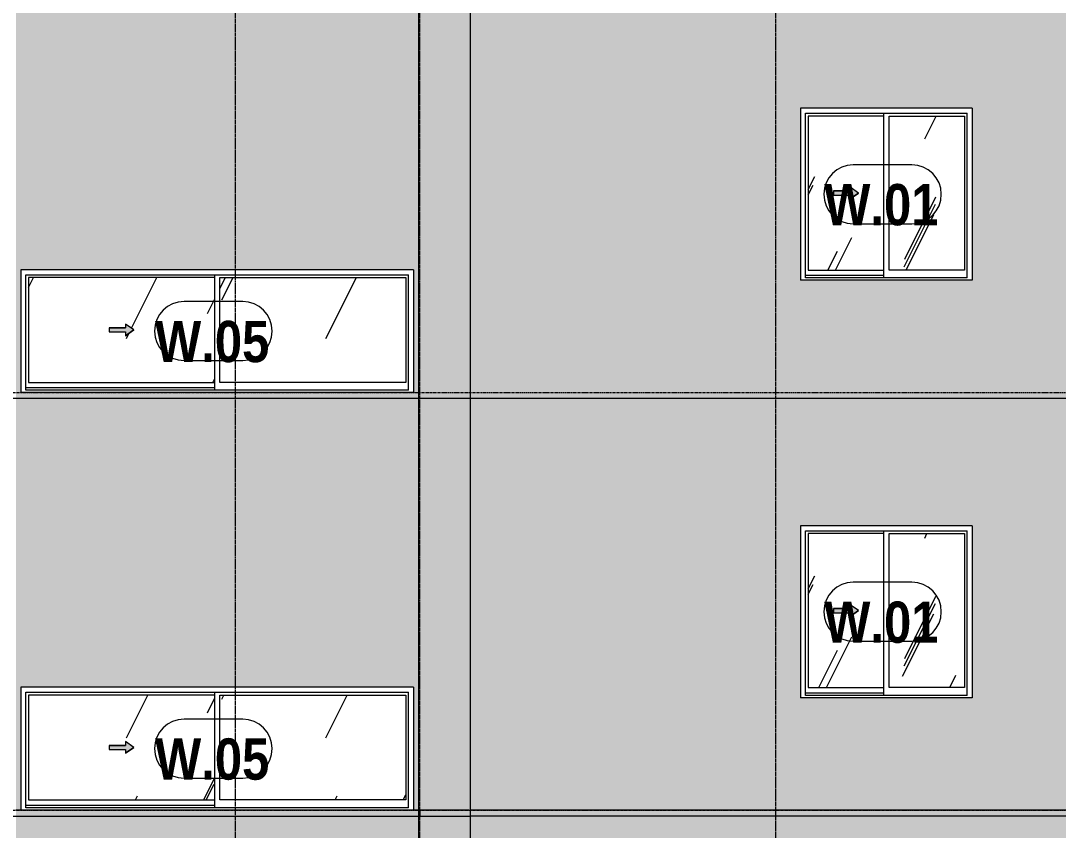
# Model space of a CAD drawing. Header units: millimetres. Extents: x -134153 to 99383, y -5233 to 35400.
# Drawn here: x -118203 to -109753, y 5435 to 12027 of the extents above; entities that cross this region are included whole.
import ezdxf

# ---------------------------------------------------------------- set-up
doc = ezdxf.new("R2010")
doc.units = ezdxf.units.MM
for name, pattern in [('1 NÉT CALL OUT', [6, 3, -3]), ('Centre', [31.75, 6.35, -4.7625, 15.875, -4.7625]), ('Grid Line', [22.225, 12.7, -3.175, 3.175, -3.175])]:
    doc.linetypes.add(name, pattern=pattern)
for name, color, linetype, lineweight in [('A-DETL-GENF', 92, 'Continuous', 9), ('A-DETL-GENF-1', 92, '1 NÉT CALL OUT', 9), ('A-FLOR-LEVL-2', 51, 'Centre', 9), ('A-GLAZ', 151, 'Continuous', 9), ('A-GLAZ-3', 7, '1 NÉT CALL OUT', 9), ('A-GLAZ-IDEN', 152, 'Continuous', 9), ('A-WALL', 113, 'Continuous', 9), ('A-WALL-PATT-2', 111, 'Continuous', 5), ('I-WALL', 2, 'Continuous', 9), ('S-GRID-1', 1, 'Grid Line', 9)]:
    doc.layers.add(name, color=color, linetype=linetype, lineweight=lineweight)
doc.styles.add('Arial_B_1', font='arialbd_0.ttf', dxfattribs={"width": 0.85, "height": 336})
pattern_1 = [(63.435, (-79954.8, 1311.3), (-0.002, 1625.6), [567.96, -3066.99]), (63.435, (-81580.4, 1311.3), (-0.002, 1625.6), [567.96, -3066.99]), (63.435, (-79176.65, 1625.35), (-0.002, 1625.6), [567.96, -3066.99]), (63.435, (-80802.25, 1625.35), (-0.002, 1625.6), [567.96, -3066.99]), (63.435, (-79294.4, 1514.5), (-0.002, 1625.6), [567.96, -3066.99]), (63.435, (-80920, 1514.5), (-0.002, 1625.6), [567.96, -3066.99]), (63.435, (-79414.5, 2149.4), (-0.002, 1625.6), [276.055, -3358.896]), (63.435, (-81040.1, 2149.4), (-0.002, 1625.6), [276.055, -3358.896]), (63.435, (-79493, 2051.15), (-0.002, 1625.6), [567.96, -3066.99]), (63.435, (-81118.6, 2051.15), (-0.002, 1625.6), [567.96, -3066.99]), (63.435, (-79479.15, 2121.7), (-0.002, 1625.6), [567.96, -3066.99]), (63.435, (-81104.76, 2121.7), (-0.002, 1625.6), [567.96, -3066.99]), (63.435, (-80135, 1812.2), (-0.002, 1625.6), [567.96, -3066.99]), (63.435, (-81760.6, 1812.2), (-0.002, 1625.6), [567.96, -3066.99]), (63.435, (-80121.15, 1895.35), (-0.002, 1625.6), [567.96, -3066.99]), (63.435, (-81746.75, 1895.35), (-0.002, 1625.6), [567.96, -3066.99]), (63.435, (-80117.4, 1955.3), (-0.002, 1625.6), [567.96, -3066.99]), (63.435, (-81743, 1955.3), (-0.002, 1625.6), [567.96, -3066.99])]

# ---------------------------------------------------------------- blocks, each defined once
blk = doc.blocks.new('1_FAMILY RVT - W01-WxH 1400x1400xmm-V11-TKCS_MẶT ĐỨNG HƯỚNG BẮC')
at = {"layer": 'A-DETL-GENF-1'}
blk.add_hatch(color=256, dxfattribs=at).paths.add_polyline_path([(-111448, 10576.5), (-111380.3, 10623.9), (-111448, 10671.4), (-111448, 10640.9), (-111583.5, 10640.9), (-111583.5, 10607), (-111448, 10607)])
at = {"layer": 'A-GLAZ'}
h = blk.add_hatch(dxfattribs=at)
h.set_pattern_fill('FP_1', color=256, style=0, pattern_type=2)
h.set_pattern_definition(pattern_1)
h.paths.add_polyline_path([(-111789, 9997), (-111174.7, 9997), (-111174.7, 11250.9), (-111789, 11250.9), (-111789, 10607)])
h.paths.add_polyline_path([(-111448, 10576.5), (-111448, 10607), (-111583.5, 10607), (-111583.5, 10640.9), (-111448, 10640.9), (-111448, 10671.4), (-111380.3, 10623.9), (-111404.4, 10607)])
h = blk.add_hatch(dxfattribs=at)
h.set_pattern_fill('FP_1', color=256, style=0, pattern_type=2)
h.set_pattern_definition(pattern_1)
h.paths.add_polyline_path([(-110516, 9997), (-110516, 11250.9), (-111130.3, 11250.9), (-111130.3, 9997), (-110734.8, 9997)])
at = {"layer": 'A-DETL-GENF'}
for p, q in [((-111448, 10671.4), (-111448, 10640.9)), ((-111380.3, 10623.9), (-111448, 10671.4)), ((-111380.3, 10623.9), (-111448, 10671.4)), ((-111448, 10671.4), (-111448, 10640.9)), ((-111583.5, 10640.9), (-111583.5, 10607)), ((-111583.5, 10640.9), (-111448, 10640.9)), ((-111448, 10640.9), (-111583.5, 10640.9)), ((-111583.5, 10640.9), (-111583.5, 10607)), ((-111583.5, 10607), (-111448, 10607)), ((-111583.5, 10607), (-111448, 10607)), ((-111380.3, 10623.9), (-111448, 10576.5)), ((-111448, 10576.5), (-111380.3, 10623.9)), ((-111448, 10607), (-111448, 10576.5)), ((-111448, 10607), (-111448, 10576.5))]:
    blk.add_line(p, q, dxfattribs=at)
at = {"layer": 'A-GLAZ'}
for p, q in [((-110452.5, 11314.4), (-111852.5, 11314.4)), ((-111852.5, 11314.4), (-111852.5, 9914.4)), ((-111811.6, 11273.5), (-110493.4, 11273.5)), ((-111811.6, 9933.5), (-111811.6, 11273.5)), ((-111789, 11250.9), (-111789, 9997)), ((-111174.7, 11250.9), (-111789, 11250.9)), ((-111174.7, 11273.5), (-111174.7, 9933.5)), ((-111130.3, 9997), (-111130.3, 11250.9)), ((-111130.3, 11250.9), (-110516, 11250.9)), ((-110516, 11250.9), (-110516, 9997)), ((-110493.4, 9933.5), (-110493.4, 11273.5)), ((-110452.5, 11314.4), (-110452.5, 9914.4)), ((-111789, 9997), (-111174.7, 9997)), ((-110516, 9997), (-111130.3, 9997)), ((-110452.5, 9914.4), (-111852.5, 9914.4)), ((-111174.7, 9952.5), (-111811.6, 9952.5)), ((-111174.7, 9952.5), (-111811.6, 9952.5)), ((-110493.4, 9933.5), (-111811.6, 9933.5))]:
    blk.add_line(p, q, dxfattribs=at)
blk = doc.blocks.new('1_FAMILY RVT - W01-WxH 1000x3200-V18-TKCS_MẶT ĐỨNG HƯỚNG BẮC')
at = {"layer": 'A-DETL-GENF-1'}
blk.add_hatch(color=256, dxfattribs=at).paths.add_polyline_path([(-117348.1, 9462.1), (-117280.3, 9509.5), (-117348.1, 9557), (-117348.1, 9526.5), (-117483.5, 9526.5), (-117483.5, 9492.6), (-117348.1, 9492.6)])
at = {"layer": 'A-GLAZ'}
h = blk.add_hatch(dxfattribs=at)
h.set_pattern_fill('FP_1', color=256, style=0, pattern_type=2)
h.set_pattern_definition(pattern_1)
h.paths.add_polyline_path([(-118139.1, 9082.6), (-116624.8, 9082.6), (-116624.8, 9936.5), (-118139.1, 9936.5), (-118139.1, 9828.8)])
h.paths.add_polyline_path([(-117348.1, 9462.1), (-117348.1, 9492.6), (-117483.5, 9492.6), (-117483.5, 9526.5), (-117348.1, 9526.5), (-117348.1, 9557), (-117280.3, 9509.5), (-117304.5, 9492.6)])
h = blk.add_hatch(dxfattribs=at)
h.set_pattern_fill('FP_1', color=256, style=0, pattern_type=2)
h.set_pattern_definition(pattern_1)
h.paths.add_polyline_path([(-115066.1, 9082.6), (-115066.1, 9936.5), (-116580.3, 9936.5), (-116580.3, 9082.6), (-115494.6, 9082.6)])
at = {"layer": 'A-DETL-GENF'}
for p, q in [((-117348.1, 9557), (-117348.1, 9526.5)), ((-117280.3, 9509.5), (-117348.1, 9557)), ((-117280.3, 9509.5), (-117348.1, 9557)), ((-117348.1, 9557), (-117348.1, 9526.5)), ((-117483.5, 9526.5), (-117483.5, 9492.6)), ((-117483.5, 9526.5), (-117348.1, 9526.5)), ((-117348.1, 9526.5), (-117483.5, 9526.5)), ((-117483.5, 9526.5), (-117483.5, 9492.6)), ((-117483.5, 9492.6), (-117348.1, 9492.6)), ((-117483.5, 9492.6), (-117348.1, 9492.6)), ((-117280.3, 9509.5), (-117348.1, 9462.1)), ((-117348.1, 9462.1), (-117280.3, 9509.5)), ((-117348.1, 9492.6), (-117348.1, 9462.1)), ((-117348.1, 9492.6), (-117348.1, 9462.1))]:
    blk.add_line(p, q, dxfattribs=at)
at = {"layer": 'A-GLAZ'}
for p, q in [((-115002.6, 10000), (-118202.6, 10000)), ((-118202.6, 10000), (-118202.6, 9000)), ((-115002.6, 10000), (-115002.6, 9000)), ((-118161.6, 9959.1), (-115043.5, 9959.1)), ((-118161.6, 9019.1), (-118161.6, 9959.1)), ((-118139.1, 9936.5), (-118139.1, 9082.6)), ((-116624.8, 9936.5), (-118139.1, 9936.5)), ((-116624.8, 9959.1), (-116624.8, 9019.1)), ((-116580.3, 9082.6), (-116580.3, 9936.5)), ((-116580.3, 9936.5), (-115066.1, 9936.5)), ((-115066.1, 9936.5), (-115066.1, 9082.6)), ((-115043.5, 9019.1), (-115043.5, 9959.1)), ((-118139.1, 9082.6), (-116624.8, 9082.6)), ((-115066.1, 9082.6), (-116580.3, 9082.6)), ((-115002.6, 9000), (-118202.6, 9000)), ((-116624.8, 9038.1), (-118161.6, 9038.1)), ((-116624.8, 9038.1), (-118161.6, 9038.1)), ((-115043.5, 9019.1), (-118161.6, 9019.1))]:
    blk.add_line(p, q, dxfattribs=at)
blk = doc.blocks.new('1_FAMILY RVT - W01-WxH 1400x1400xmm-V44-TKCS_MẶT ĐỨNG HƯỚNG BẮC')
at = {"layer": 'A-DETL-GENF-1'}
blk.add_hatch(color=256, dxfattribs=at).paths.add_polyline_path([(-111448, 7176.5), (-111380.3, 7223.9), (-111448, 7271.4), (-111448, 7240.9), (-111583.5, 7240.9), (-111583.5, 7207), (-111448, 7207)])
at = {"layer": 'A-GLAZ'}
h = blk.add_hatch(dxfattribs=at)
h.set_pattern_fill('FP_1', color=256, style=0, pattern_type=2)
h.set_pattern_definition(pattern_1)
h.paths.add_polyline_path([(-111789, 6596.9), (-111174.7, 6596.9), (-111174.7, 7850.9), (-111789, 7850.9), (-111789, 7207)])
h.paths.add_polyline_path([(-111448, 7176.5), (-111448, 7207), (-111583.5, 7207), (-111583.5, 7240.9), (-111448, 7240.9), (-111448, 7271.4), (-111380.3, 7223.9), (-111404.4, 7207)])
h = blk.add_hatch(dxfattribs=at)
h.set_pattern_fill('FP_1', color=256, style=0, pattern_type=2)
h.set_pattern_definition(pattern_1)
h.paths.add_polyline_path([(-111130.3, 6596.9), (-110516, 6596.9), (-110516, 7850.9), (-111130.3, 7850.9), (-111130.3, 7474.5)])
at = {"layer": 'A-DETL-GENF'}
for p, q in [((-111448, 7271.4), (-111448, 7240.9)), ((-111380.3, 7223.9), (-111448, 7271.4)), ((-111380.3, 7223.9), (-111448, 7271.4)), ((-111448, 7271.4), (-111448, 7240.9)), ((-111583.5, 7240.9), (-111583.5, 7207)), ((-111583.5, 7240.9), (-111448, 7240.9)), ((-111448, 7240.9), (-111583.5, 7240.9)), ((-111583.5, 7240.9), (-111583.5, 7207)), ((-111583.5, 7207), (-111448, 7207)), ((-111583.5, 7207), (-111448, 7207)), ((-111380.3, 7223.9), (-111448, 7176.5)), ((-111448, 7176.5), (-111380.3, 7223.9)), ((-111448, 7207), (-111448, 7176.5)), ((-111448, 7207), (-111448, 7176.5))]:
    blk.add_line(p, q, dxfattribs=at)
at = {"layer": 'A-GLAZ'}
for p, q in [((-110452.5, 7914.4), (-111852.5, 7914.4)), ((-111852.5, 7914.4), (-111852.5, 6514.4)), ((-111811.6, 7873.5), (-110493.4, 7873.5)), ((-111811.6, 6533.4), (-111811.6, 7873.5)), ((-111174.7, 7873.5), (-111174.7, 6533.4)), ((-110493.4, 6533.4), (-110493.4, 7873.5)), ((-110452.5, 7914.4), (-110452.5, 6514.4)), ((-111789, 7850.9), (-111789, 6596.9)), ((-111174.7, 7850.9), (-111789, 7850.9)), ((-111130.3, 6596.9), (-111130.3, 7850.9)), ((-111130.3, 7850.9), (-110516, 7850.9)), ((-110516, 7850.9), (-110516, 6596.9)), ((-111789, 6596.9), (-111174.7, 6596.9)), ((-110516, 6596.9), (-111130.3, 6596.9)), ((-110452.5, 6514.4), (-111852.5, 6514.4)), ((-111174.7, 6552.5), (-111811.6, 6552.5)), ((-111174.7, 6552.5), (-111811.6, 6552.5)), ((-110493.4, 6533.4), (-111811.6, 6533.4))]:
    blk.add_line(p, q, dxfattribs=at)
blk = doc.blocks.new('1_FAMILY RVT - W01-WxH 1000x3200-V52-TKCS_MẶT ĐỨNG HƯỚNG BẮC')
at = {"layer": 'A-DETL-GENF-1'}
blk.add_hatch(color=256, dxfattribs=at).paths.add_polyline_path([(-117348.1, 6062.1), (-117280.3, 6109.5), (-117348.1, 6157), (-117348.1, 6126.5), (-117483.5, 6126.5), (-117483.5, 6092.6), (-117348.1, 6092.6)])
at = {"layer": 'A-GLAZ'}
h = blk.add_hatch(dxfattribs=at)
h.set_pattern_fill('FP_1', color=256, style=0, pattern_type=2)
h.set_pattern_definition(pattern_1)
h.paths.add_polyline_path([(-116624.8, 5682.5), (-116624.8, 6536.5), (-118139.1, 6536.5), (-118139.1, 5682.5), (-117081.2, 5682.5)])
h.paths.add_polyline_path([(-117348.1, 6062.1), (-117348.1, 6092.6), (-117483.5, 6092.6), (-117483.5, 6126.5), (-117348.1, 6126.5), (-117348.1, 6157), (-117280.3, 6109.5), (-117304.5, 6092.6)])
h = blk.add_hatch(dxfattribs=at)
h.set_pattern_fill('FP_1', color=256, style=0, pattern_type=2)
h.set_pattern_definition(pattern_1)
h.paths.add_polyline_path([(-115494.6, 5682.5), (-115066.1, 5682.5), (-115066.1, 6536.5), (-116580.3, 6536.5), (-116580.3, 5682.5), (-115726.4, 5682.5)])
at = {"layer": 'A-DETL-GENF'}
for p, q in [((-117483.5, 6126.5), (-117483.5, 6092.6)), ((-117483.5, 6126.5), (-117348.1, 6126.5)), ((-117348.1, 6126.5), (-117483.5, 6126.5)), ((-117483.5, 6126.5), (-117483.5, 6092.6)), ((-117483.5, 6092.6), (-117348.1, 6092.6)), ((-117483.5, 6092.6), (-117348.1, 6092.6)), ((-117348.1, 6157), (-117348.1, 6126.5)), ((-117280.3, 6109.5), (-117348.1, 6157)), ((-117280.3, 6109.5), (-117348.1, 6157)), ((-117348.1, 6157), (-117348.1, 6126.5)), ((-117280.3, 6109.5), (-117348.1, 6062.1)), ((-117348.1, 6062.1), (-117280.3, 6109.5)), ((-117348.1, 6092.6), (-117348.1, 6062.1)), ((-117348.1, 6092.6), (-117348.1, 6062.1))]:
    blk.add_line(p, q, dxfattribs=at)
at = {"layer": 'A-GLAZ'}
for p, q in [((-115002.6, 6600), (-118202.6, 6600)), ((-118202.6, 6600), (-118202.6, 5600)), ((-115002.6, 6600), (-115002.6, 5600)), ((-118161.6, 6559.1), (-115043.5, 6559.1)), ((-118161.6, 5619), (-118161.6, 6559.1)), ((-118139.1, 6536.5), (-118139.1, 5682.5)), ((-116624.8, 6536.5), (-118139.1, 6536.5)), ((-116624.8, 6559.1), (-116624.8, 5619)), ((-116580.3, 5682.5), (-116580.3, 6536.5)), ((-116580.3, 6536.5), (-115066.1, 6536.5)), ((-115066.1, 6536.5), (-115066.1, 5682.5)), ((-115043.5, 5619), (-115043.5, 6559.1)), ((-118139.1, 5682.5), (-116624.8, 5682.5)), ((-115066.1, 5682.5), (-116580.3, 5682.5)), ((-115002.6, 5600), (-118202.6, 5600)), ((-116624.8, 5638.1), (-118161.6, 5638.1)), ((-116624.8, 5638.1), (-118161.6, 5638.1)), ((-115043.5, 5619), (-118161.6, 5619))]:
    blk.add_line(p, q, dxfattribs=at)
blk = doc.blocks.new('SSA-WINDOW TAG - 10-2062020-TKCS_MẶT ĐỨNG HƯỚNG BẮC')
at = {"layer": 'A-GLAZ-IDEN'}
for p, q in [((-121345.064287, 10854.4), (-121822.564287, 10854.4)), ((-121822.564287, 10374.4), (-121345.064287, 10374.4))]:
    blk.add_line(p, q, dxfattribs=at)
for centre, start, end in [((-121822.564287, 10614.4), 90, 270), ((-121345.064287, 10614.4), 270, 90)]:
    blk.add_arc(centre, 240, start, end, dxfattribs=at)

msp = doc.modelspace()

# ---------------------------------------------------------------- hatches: boundary and pattern name
at = {"layer": 'A-WALL-PATT-2'}
h = msp.add_hatch(color=256, dxfattribs=at)
h.paths.add_polyline_path([(-117081.2, 8950), (-114962.6, 8950), (-114962.6, 12350), (-118242.6, 12350), (-118242.6, 8950)])
h.paths.add_polyline_path([(-118202.6, 9000), (-118202.6, 10000), (-115002.6, 10000), (-115002.6, 9000), (-118161.6, 9000)])
for points in [[(-114552.6, 8950), (-114552.6, 12350), (-114962.6, 12350), (-114962.6, 8950)], [(-114542.6, 8950), (-114542.6, 12350), (-114552.6, 12350), (-114552.6, 8950)], [(-114552.6, 5550), (-114552.6, 8950), (-114962.6, 8950), (-114962.6, 5550)], [(-114542.6, 5550), (-114542.6, 8950), (-114552.6, 8950), (-114552.6, 5550)]]:
    msp.add_hatch(color=256, dxfattribs=at).paths.add_polyline_path(points)
h = msp.add_hatch(color=256, dxfattribs=at)
h.paths.add_polyline_path([(-114542.6, 8950), (-105952.6, 8950), (-105952.6, 12350), (-114542.6, 12350), (-114542.6, 12036.8)])
h.paths.add_polyline_path([(-110452.5, 9914.4), (-111852.5, 9914.4), (-111852.5, 11314.4), (-110452.5, 11314.4), (-110452.5, 9933.5)])
h = msp.add_hatch(color=256, dxfattribs=at)
h.paths.add_polyline_path([(-115002.6, 5550), (-114962.6, 5550), (-114962.6, 8950), (-118242.6, 8950), (-118242.6, 5550), (-115043.5, 5550)])
h.paths.add_polyline_path([(-117874.5, 5600), (-118202.6, 5600), (-118202.6, 6600), (-115002.6, 6600), (-115002.6, 5600), (-117081.2, 5600)])
h = msp.add_hatch(color=256, dxfattribs=at)
h.paths.add_polyline_path([(-114542.6, 5550), (-105952.6, 5550), (-105952.6, 8950), (-114542.6, 8950), (-114542.6, 5600)])
h.paths.add_polyline_path([(-110734.8, 6514.4), (-111852.5, 6514.4), (-111852.5, 7914.4), (-110452.5, 7914.4), (-110452.5, 6514.4), (-110493.4, 6514.4)])
h = msp.add_hatch(color=256, dxfattribs=at)
h.paths.add_polyline_path([(-117983.6, 2914), (-117879.4, 2912.4), (-117879.5, 2902.9), (-117879.9, 2900.5), (-117984.6, 2902.2), (-117988.7, 2907.5), (-117983.9, 2913.6)])
h.paths.add_polyline_path([(-115221.5, 2901), (-115325.7, 2902.6), (-115325.7, 2912.1), (-115325.4, 2914.5), (-115220.5, 2912.8), (-115217, 2906.7), (-115221.2, 2901.4)])
h.paths.add_polyline_path([(-118242.6, 2200), (-118202.6, 2200), (-118202.6, 2900), (-118008.3, 2901), (-118006.5, 2914), (-117986, 2912.8), (-117992.8, 2909), (-117991.8, 2907.5), (-117991.8, 2904.7), (-117990, 2904.4), (-117983.6, 2901), (-116912.6, 2900), (-116912.6, 2200), (-116292.6, 2200), (-116292.6, 2900), (-115220.7, 2901.4), (-115211.9, 2905.3), (-115212.3, 2909), (-115213.4, 2910.3), (-115215.1, 2910.6), (-115221.5, 2914), (-115196.8, 2912.8), (-115198.6, 2901), (-115002.6, 2900), (-115002.6, 2200), (-114962.6, 2200), (-114962.6, 3290), (-118242.6, 3290), (-118242.6, 2652.9)])
h.paths.add_polyline_path([(-115541.3, 2900.5), (-115541.3, 2914.5), (-115555, 2915.5), (-115555, 2918.5), (-115517.8, 2918.5), (-115517.8, 2915.5), (-115525.5, 2914.5), (-115527, 2911), (-115525.7, 2907.5), (-115525, 2905.7), (-115527.1, 2900.5), (-115531.6, 2900.5), (-115533.3, 2900.5), (-115541.1, 2900.5)])
h.paths.add_polyline_path([(-117670.5, 2900.5), (-117673, 2900.5), (-117674, 2900.5), (-117679.7, 2900.5), (-117678.2, 2904), (-117679.5, 2907.5), (-117680.2, 2909.3), (-117680.2, 2914.5), (-117687.4, 2915.5), (-117687.4, 2918.5), (-117650.1, 2918.5), (-117650.1, 2915.5), (-117664.1, 2914.5), (-117665.3, 2900.5), (-117670, 2900.5)])
h.paths.add_polyline_path([(-115343.1, 2902.3), (-115343.1, 2904), (-115343.3, 2911.7), (-115342.9, 2912.7), (-115325.9, 2911.7), (-115325.9, 2903.3), (-115326.2, 2902.3), (-115343.1, 2902.3)])
h.paths.add_polyline_path([(-117862.1, 2902.3), (-117879.2, 2903.3), (-117879.2, 2911.7), (-117878.9, 2912.7), (-117862, 2911), (-117861.8, 2903.3), (-117862, 2902.3)])
h.paths.add_polyline_path([(-117860.7, 2902.5), (-117861.9, 2905), (-117861.1, 2912.3), (-117860.7, 2912.5), (-117695.2, 2909.7), (-117695.7, 2906), (-117696, 2903.5), (-117832.7, 2902.7)])
h.paths.add_polyline_path([(-115344.4, 2902.5), (-115509.9, 2905.3), (-115509.5, 2909), (-115509.2, 2911.5), (-115343.5, 2911), (-115343.7, 2903.2), (-115344.1, 2902.7)])
h.paths.add_polyline_path([(-117692.8, 2903.5), (-117692.8, 2911.5), (-117685.6, 2911), (-117683.8, 2907.5), (-117685.9, 2903.5)])
h.paths.add_polyline_path([(-115512.3, 2903.5), (-115519.5, 2904), (-115520.7, 2908.8), (-115519.2, 2911.5), (-115512.3, 2911), (-115512.3, 2904)])
h.paths.add_polyline_path([(-115512.3, 2915.5), (-115516.6, 2915.5), (-115516.6, 2918.5), (-115511.4, 2918.5), (-115511.4, 2915.5)])
h.paths.add_polyline_path([(-115511, 2915.5), (-115509.5, 2918.5), (-115491.8, 2918.5), (-115491.8, 2915.5), (-115510.6, 2915.5)])
h.paths.add_polyline_path([(-117688.5, 2915.5), (-117693.7, 2915.5), (-117692.8, 2918.5), (-117688.5, 2918.5)])
h.paths.add_polyline_path([(-115561.7, 2915.5), (-115581, 2915.5), (-115581, 2918.5), (-115561.7, 2918.5)])
h.paths.add_polyline_path([(-115538.5, 2915.5), (-115534.3, 2915.5), (-115534.3, 2917.5), (-115538.5, 2917.5)])
h.paths.add_polyline_path([(-115556.1, 2915.5), (-115561.3, 2915.5), (-115561.3, 2918.5), (-115556.1, 2918.5)])
h.paths.add_polyline_path([(-117694.1, 2915.5), (-117713.3, 2915.5), (-117713.3, 2918.5), (-117694.1, 2918.5)])
h.paths.add_polyline_path([(-117624.2, 2915.5), (-117643.4, 2915.5), (-117643.4, 2918.5), (-117624.2, 2918.5)])
h.paths.add_polyline_path([(-117670.9, 2915.5), (-117666.6, 2915.5), (-117666.6, 2917.5), (-117670.9, 2917.5)])
h.paths.add_polyline_path([(-117643.8, 2915.5), (-117649, 2915.5), (-117649, 2918.5), (-117643.8, 2918.5)])
h.paths.add_polyline_path([(-115494.6, 3300), (-114962.6, 3300), (-114962.6, 4690), (-118242.6, 4690), (-118242.6, 3300), (-117081.2, 3300)])
h.paths.add_polyline_path([(-118242.6, 4700), (-114962.6, 4700), (-114962.6, 5600), (-118242.6, 5600), (-118242.6, 5412.9)])
h = msp.add_hatch(color=256, dxfattribs=at)
h.paths.add_polyline_path([(-114701.3, 2200), (-114552.6, 2200), (-114552.6, 3290), (-114962.6, 3290), (-114962.6, 2200)])
h.paths.add_polyline_path([(-114962.6, 3300), (-114552.6, 3300), (-114552.6, 4690), (-114962.6, 4690)])
h.paths.add_polyline_path([(-114552.6, 4700), (-114552.6, 5600), (-114952.6, 5600), (-114952.6, 5550), (-114962.6, 5550), (-114962.6, 4700)])
h = msp.add_hatch(color=256, dxfattribs=at)
h.paths.add_polyline_path([(-114542.6, 2200), (-105942.6, 2200), (-105942.6, 3290), (-110452.5, 3290), (-110452.5, 3114.4), (-111852.5, 3114.4), (-111852.5, 3290), (-114542.6, 3290), (-114542.6, 3204.9)])
h.paths.add_polyline_path([(-111852.5, 3300), (-111852.5, 4514.4), (-110452.5, 4514.4), (-110452.5, 3300), (-105942.6, 3300), (-105942.6, 4690), (-114542.6, 4690), (-114542.6, 3300), (-112321.4, 3300)])
h.paths.add_polyline_path([(-105975.1, 4700), (-105942.6, 4700), (-105942.6, 5550), (-105952.6, 5550), (-105952.6, 5600), (-114542.6, 5600), (-114542.6, 4700), (-109148.3, 4700)])
h = msp.add_hatch(color=256, dxfattribs=at)
h.paths.add_polyline_path([(-114542.6, 2200), (-114542.6, 3290), (-114552.6, 3290), (-114552.6, 2200)])
h.paths.add_polyline_path([(-114552.6, 3300), (-114542.6, 3300), (-114542.6, 4690), (-114552.6, 4690)])
h.paths.add_polyline_path([(-114542.6, 4700), (-114542.6, 5550), (-114552.6, 5550), (-114552.6, 4700)])

# ---------------------------------------------------------------- linework, layer by layer
at = {"layer": 'A-FLOR-LEVL-2'}
for p, q in [((-134152.6, 9000), (-25724.3, 9000)), ((-134152.6, 5600), (-25724.3, 5600))]:
    msp.add_line(p, q, dxfattribs=at)
at = {"layer": 'A-WALL'}
for p, q in [((-99767.6, 8950), (-114542.6, 8950)), ((-118202.6, 5600), (-118242.6, 5600)), ((-114962.6, 5600), (-115002.6, 5600)), ((-114552.6, 5600), (-114952.6, 5600)), ((-114952.6, 5600), (-114952.6, 5550)), ((-105952.6, 5600), (-114542.6, 5600)), ((-114962.6, 5550), (-114962.6, 1500)), ((-105942.6, 5550), (-114542.6, 5550)), ((-114542.6, 5550), (-114542.6, 4700))]:
    msp.add_line(p, q, dxfattribs=at)
at = {"layer": 'I-WALL'}
for p, q in [((-114962.6, 30750), (-114962.6, 5550)), ((-114542.6, 30750), (-114542.6, 5550)), ((-114542.6, 8950), (-118662.6, 8950)), ((-118652.6, 5550), (-114542.6, 5550))]:
    msp.add_line(p, q, dxfattribs=at)
at = {"layer": 'S-GRID-1'}
for p, q in [((-116452.6, 207.3), (-116452.6, 30285.9)), ((-114952.6, 207.3), (-114952.6, 30285.9)), ((-112052.6, 207.3), (-112052.6, 30285.9))]:
    msp.add_line(p, q, dxfattribs=at)

# ---------------------------------------------------------------- block references
at = {"layer": 'A-GLAZ-3'}
for name in ['1_FAMILY RVT - W01-WxH 1400x1400xmm-V11-TKCS_MẶT ĐỨNG HƯỚNG BẮC', '1_FAMILY RVT - W01-WxH 1000x3200-V18-TKCS_MẶT ĐỨNG HƯỚNG BẮC', '1_FAMILY RVT - W01-WxH 1400x1400xmm-V44-TKCS_MẶT ĐỨNG HƯỚNG BẮC', '1_FAMILY RVT - W01-WxH 1000x3200-V52-TKCS_MẶT ĐỨNG HƯỚNG BẮC']:
    msp.add_blockref(name, (0, 0), dxfattribs=at)
at = {"layer": 'A-GLAZ-IDEN'}
for p in [(10400.1, 0), (4950, -1114.4), (10400.1, -3400), (4950, -4514.4)]:
    msp.add_blockref('SSA-WINDOW TAG - 10-2062020-TKCS_MẶT ĐỨNG HƯỚNG BẮC', p, dxfattribs=at)

# ---------------------------------------------------------------- texts
at = {"layer": 'A-GLAZ-IDEN', "char_height": 336, "width": 962.88, "attachment_point": 5, "line_spacing_factor": 0.936439, "style": 'Arial_B_1'}
for s, insert in [('\\pt6.80064,13.60128,20.39856,27.1992,33.99984,40.80048,47.60112,54.3984,61.19904,67.99968,74.80032,81.60096,88.4016,95.19888,101.99952,108.80016,115.6008,122.40144,129.19872,135.99936,142.8,149.60064,156.40128,163.19856,169.9992,176.79984,183.60048,190.40112,197.1984,203.99904,210.79968,217.60032;W.01', (-111193.7, 10527.1)), ('\\pt6.80064,13.60128,20.39856,27.1992,33.99984,40.80048,47.60112,54.3984,61.19904,67.99968,74.80032,81.60096,88.4016,95.19888,101.99952,108.80016,115.6008,122.40144,129.19872,135.99936,142.8,149.60064,156.40128,163.19856,169.9992,176.79984,183.60048,190.40112,197.1984,203.99904,210.79968,217.60032;W.05', (-116643.8, 9412.7)), ('\\pt6.80064,13.60128,20.39856,27.1992,33.99984,40.80048,47.60112,54.3984,61.19904,67.99968,74.80032,81.60096,88.4016,95.19888,101.99952,108.80016,115.6008,122.40144,129.19872,135.99936,142.8,149.60064,156.40128,163.19856,169.9992,176.79984,183.60048,190.40112,197.1984,203.99904,210.79968,217.60032;W.01', (-111193.7, 7127.1)), ('\\pt6.80064,13.60128,20.39856,27.1992,33.99984,40.80048,47.60112,54.3984,61.19904,67.99968,74.80032,81.60096,88.4016,95.19888,101.99952,108.80016,115.6008,122.40144,129.19872,135.99936,142.8,149.60064,156.40128,163.19856,169.9992,176.79984,183.60048,190.40112,197.1984,203.99904,210.79968,217.60032;W.05', (-116643.8, 6012.7))]:
    msp.add_mtext(s, dxfattribs=dict(at, insert=insert))

doc.saveas('drawing.dxf')
